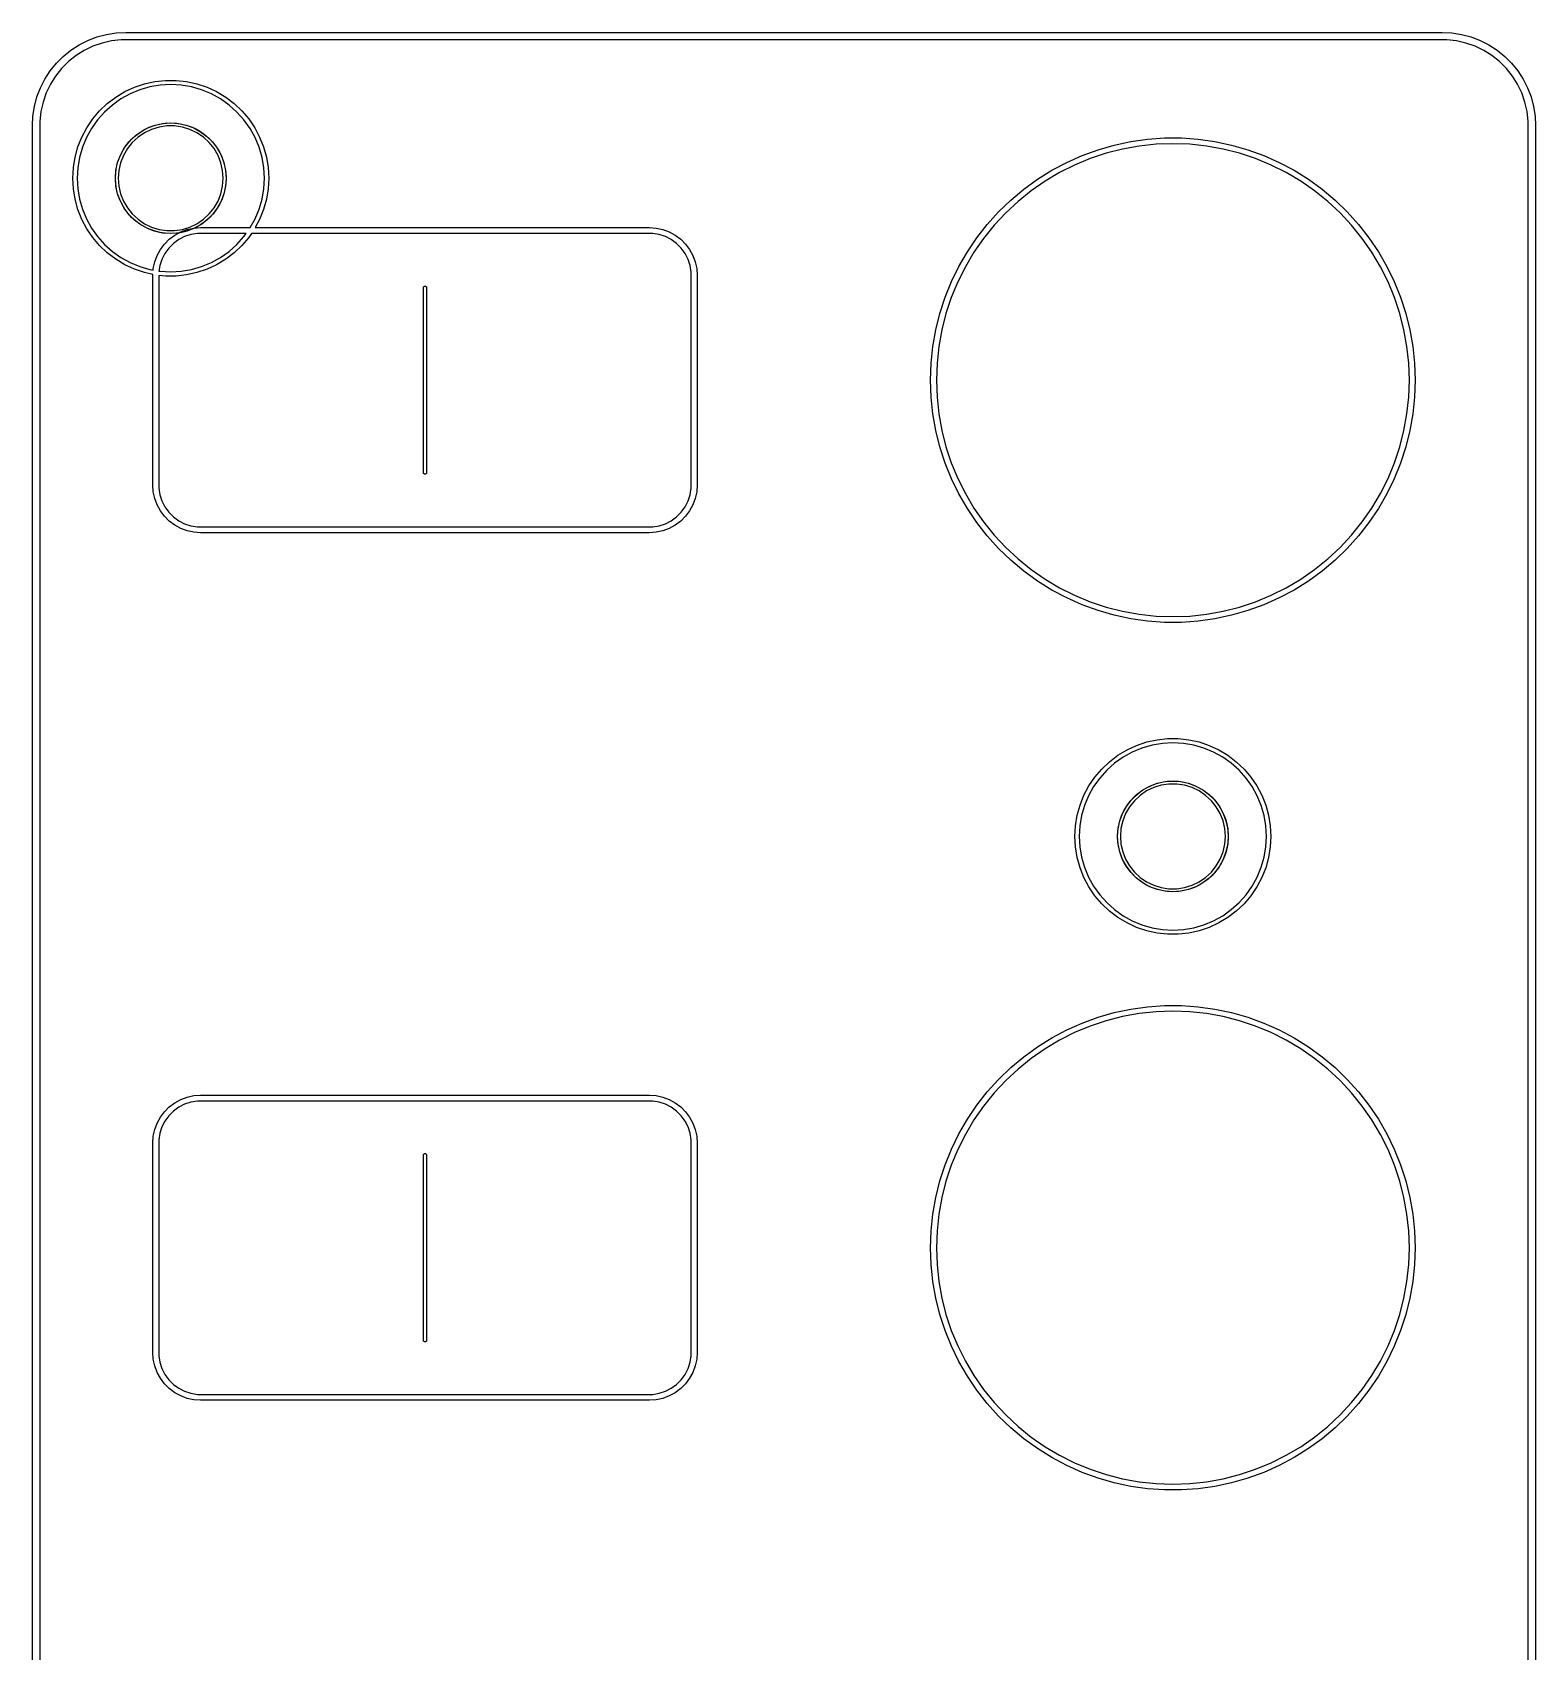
# Model space of a CAD drawing. Extents: x -25 to 25, y -54 to 54.
# Drawn here: x -25.1 to 25.1, y 0 to 54.1 of the extents above; entities that cross this region are included whole.
import ezdxf

# ---------------------------------------------------------------- set-up
doc = ezdxf.new("R2010")
doc.units = 0
doc.layers.add('BLACK', color=7, linetype='Continuous')
doc.layers.add('layer 1', color=1, linetype='Continuous', lineweight=25, true_color=0xff0000)

# ---------------------------------------------------------------- blocks, each defined once
blk = doc.blocks.new('block 3')
at = {"layer": 'BLACK', "linetype": 'Continuous', "flags": 128}
blk.add_lwpolyline([(-1.581117, 0.761426), (-1.676941, 0.517268), (-1.735306, 0.261555), (-1.754907, 0), (-1.735306, -0.261555), (-1.676941, -0.517268), (-1.581117, -0.761426), (-1.449972, -0.988574), (-1.286438, -1.19364), (-1.094167, -1.372042), (-0.877453, -1.519794), (-0.64114, -1.633597), (-0.390504, -1.710908), (-0.131144, -1.75), (0.131144, -1.75), (0.390504, -1.710908), (0.64114, -1.633597), (0.877454, -1.519794), (1.094167, -1.372042), (1.286438, -1.19364), (1.449972, -0.988574), (1.581117, -0.761426), (1.676941, -0.517268), (1.735306, -0.261555), (1.754907, 0), (1.735306, 0.261555), (1.676941, 0.517268), (1.581117, 0.761426), (1.449972, 0.988574), (1.286438, 1.19364), (1.094167, 1.372042), (0.877454, 1.519794), (0.64114, 1.633597), (0.390504, 1.710908), (0.131144, 1.75), (-0.131144, 1.75), (-0.390504, 1.710908), (-0.64114, 1.633597), (-0.877453, 1.519794), (-1.094167, 1.372042), (-1.286438, 1.19364), (-1.449972, 0.988574)], close=True, dxfattribs=at)
blk = doc.blocks.new('block 4')
at = {"layer": 'BLACK', "linetype": 'Continuous'}
for p, q in [((-1.000186, 1.556319), (-0.768518, 1.682819)), ((-0.64114, 1.633597), (-0.877453, 1.519794)), ((-0.768518, 1.682819), (-0.521205, 1.775062)), ((-0.390504, 1.710908), (-0.64114, 1.633597)), ((-0.521205, 1.775062), (-0.263282, 1.83117)), ((-0.131144, 1.75), (-0.390504, 1.710908)), ((-0.263282, 1.83117), (0, 1.85)), ((0.131144, 1.75), (-0.131144, 1.75)), ((0, 1.85), (0.263282, 1.83117)), ((0.390504, 1.710908), (0.131144, 1.75)), ((0.263282, 1.83117), (0.521205, 1.775062)), ((0.64114, 1.633597), (0.390504, 1.710908)), ((0.521205, 1.775062), (0.768518, 1.682819)), ((0.877454, 1.519794), (0.64114, 1.633597)), ((0.768518, 1.682819), (1.000186, 1.556319)), ((-1.556319, 1.000186), (-1.398137, 1.211492)), ((-1.286438, 1.19364), (-1.449972, 0.988574)), ((-1.398137, 1.211492), (-1.211492, 1.398137)), ((-1.094167, 1.372042), (-1.286438, 1.19364)), ((-1.211492, 1.398137), (-1.000186, 1.556319)), ((-0.877453, 1.519794), (-1.094167, 1.372042)), ((1.094167, 1.372042), (0.877454, 1.519794)), ((1.000186, 1.556319), (1.211492, 1.398137)), ((1.286438, 1.19364), (1.094167, 1.372042)), ((1.211492, 1.398137), (1.398137, 1.211492)), ((1.449972, 0.988574), (1.286438, 1.19364)), ((1.398137, 1.211492), (1.556319, 1.000186)), ((-1.775062, 0.521205), (-1.682819, 0.768518)), ((-1.682819, 0.768518), (-1.556319, 1.000186)), ((-1.581117, 0.761426), (-1.676941, 0.517268)), ((-1.449972, 0.988574), (-1.581117, 0.761426)), ((1.581117, 0.761426), (1.449972, 0.988574)), ((1.556319, 1.000186), (1.682819, 0.768518)), ((1.676941, 0.517268), (1.581117, 0.761426)), ((1.682819, 0.768518), (1.775062, 0.521205)), ((-1.85, 0), (-1.83117, 0.263282)), ((-1.83117, -0.263282), (-1.85, 0)), ((-1.83117, 0.263282), (-1.775062, 0.521205)), ((-1.735306, 0.261555), (-1.754907, 0)), ((-1.754907, 0), (-1.735306, -0.261555)), ((-1.676941, 0.517268), (-1.735306, 0.261555)), ((1.735306, 0.261555), (1.676941, 0.517268)), ((1.754907, 0), (1.735306, 0.261555)), ((1.735306, -0.261555), (1.754907, 0)), ((1.775062, 0.521205), (1.83117, 0.263282)), ((1.83117, 0.263282), (1.85, 0)), ((1.85, 0), (1.83117, -0.263282)), ((-1.775062, -0.521205), (-1.83117, -0.263282)), ((-1.682819, -0.768518), (-1.775062, -0.521205)), ((-1.735306, -0.261555), (-1.676941, -0.517268)), ((-1.676941, -0.517268), (-1.581117, -0.761426)), ((1.581117, -0.761426), (1.676941, -0.517268)), ((1.676941, -0.517268), (1.735306, -0.261555)), ((1.775062, -0.521205), (1.682819, -0.768518)), ((1.83117, -0.263282), (1.775062, -0.521205)), ((-1.556319, -1.000186), (-1.682819, -0.768518)), ((-1.581117, -0.761426), (-1.449972, -0.988574)), ((-1.398137, -1.211492), (-1.556319, -1.000186)), ((-1.449972, -0.988574), (-1.286438, -1.19364)), ((1.286438, -1.19364), (1.449972, -0.988574)), ((1.556319, -1.000186), (1.398137, -1.211492)), ((1.449972, -0.988574), (1.581117, -0.761426)), ((1.682819, -0.768518), (1.556319, -1.000186)), ((-1.211492, -1.398137), (-1.398137, -1.211492)), ((-1.286438, -1.19364), (-1.094167, -1.372042)), ((-1.000186, -1.556319), (-1.211492, -1.398137)), ((-1.094167, -1.372042), (-0.877453, -1.519794)), ((-0.768518, -1.682819), (-1.000186, -1.556319)), ((-0.877453, -1.519794), (-0.64114, -1.633597)), ((0.64114, -1.633597), (0.877454, -1.519794)), ((1.000186, -1.556319), (0.768518, -1.682819)), ((0.877454, -1.519794), (1.094167, -1.372042)), ((1.211492, -1.398137), (1.000186, -1.556319)), ((1.094167, -1.372042), (1.286438, -1.19364)), ((1.398137, -1.211492), (1.211492, -1.398137)), ((-0.521205, -1.775062), (-0.768518, -1.682819)), ((-0.64114, -1.633597), (-0.390504, -1.710908)), ((-0.263282, -1.83117), (-0.521205, -1.775062)), ((-0.390504, -1.710908), (-0.131144, -1.75)), ((0, -1.85), (-0.263282, -1.83117)), ((-0.131144, -1.75), (0.131144, -1.75)), ((0.263282, -1.83117), (0, -1.85)), ((0.131144, -1.75), (0.390504, -1.710908)), ((0.521205, -1.775062), (0.263282, -1.83117)), ((0.390504, -1.710908), (0.64114, -1.633597)), ((0.768518, -1.682819), (0.521205, -1.775062))]:
    blk.add_line(p, q, dxfattribs=at)

msp = doc.modelspace()

# ---------------------------------------------------------------- linework, layer by layer
at = {"layer": 'BLACK', "linetype": 'Continuous'}
for p, q in [((-22.326651, 54.107881), (-22, 54.125)), ((-22, 54.125), (-21.989485, 54.1226)), ((-21.989485, 54.1226), (22, 54.125)), ((22, 54.125), (22.326651, 54.107881)), ((-23.836829, 53.528178), (-23.5625, 53.706329)), ((-23.5625, 53.706329), (-23.271052, 53.85483)), ((-23.101948, 53.660339), (-23.392883, 53.520232)), ((-23.271052, 53.85483), (-22.965678, 53.972052)), ((-22.797156, 53.76699), (-23.101948, 53.660339)), ((-22.965678, 53.972052), (-22.649724, 54.056711)), ((-22.482339, 53.838845), (-22.797156, 53.76699)), ((-22.649724, 54.056711), (-22.326651, 54.107881)), ((-22.161457, 53.875), (-22.482339, 53.838845)), ((-22, 53.875), (-22.161457, 53.875)), ((21.989484, 53.877401), (-22, 53.875)), ((22, 53.875), (21.989484, 53.877401)), ((22.161457, 53.875), (22, 53.875)), ((22.482339, 53.838845), (22.161457, 53.875)), ((22.326651, 54.107881), (22.649724, 54.056711)), ((22.797156, 53.76699), (22.482339, 53.838845)), ((22.649724, 54.056711), (22.965678, 53.972052)), ((23.101948, 53.660339), (22.797156, 53.76699)), ((22.965678, 53.972052), (23.271052, 53.85483)), ((23.392883, 53.520232), (23.101948, 53.660339)), ((23.271052, 53.85483), (23.5625, 53.706329)), ((23.5625, 53.706329), (23.836829, 53.528178)), ((-24.528178, 52.836829), (-24.322328, 53.091033)), ((-24.322328, 53.091033), (-24.091033, 53.322328)), ((-23.918765, 53.147099), (-24.147099, 52.918765)), ((-24.091033, 53.322328), (-23.836829, 53.528178)), ((-23.666301, 53.348432), (-23.918765, 53.147099)), ((-23.392883, 53.520232), (-23.666301, 53.348432)), ((23.666301, 53.348432), (23.392883, 53.520232)), ((23.918765, 53.147099), (23.666301, 53.348432)), ((23.836829, 53.528178), (24.091033, 53.322328)), ((24.147099, 52.918765), (23.918765, 53.147099)), ((24.091033, 53.322328), (24.322328, 53.091033)), ((24.322328, 53.091033), (24.528178, 52.836829)), ((-24.85483, 52.271052), (-24.706329, 52.5625)), ((-24.706329, 52.5625), (-24.528178, 52.836829)), ((-24.348432, 52.666301), (-24.520232, 52.392883)), ((-24.147099, 52.918765), (-24.348432, 52.666301)), ((-21.029836, 52.481857), (-20.677305, 52.520197)), ((-20.677305, 52.520197), (-20.322695, 52.520197)), ((-20.322695, 52.520197), (-19.970164, 52.481857)), ((24.348432, 52.666301), (24.147099, 52.918765)), ((24.520232, 52.392883), (24.348432, 52.666301)), ((24.528178, 52.836829), (24.706329, 52.5625)), ((24.706329, 52.5625), (24.85483, 52.271052)), ((-25.056711, 51.649724), (-24.972052, 51.965678)), ((-24.972052, 51.965678), (-24.85483, 52.271052)), ((-24.660339, 52.101948), (-24.76699, 51.797156)), ((-24.520232, 52.392883), (-24.660339, 52.101948)), ((-22.62019, 51.746081), (-22.337888, 51.960681)), ((-22.337888, 51.960681), (-22.034038, 52.143502)), ((-21.858023, 52.069964), (-22.16522, 51.900182)), ((-22.034038, 52.143502), (-21.712202, 52.292399)), ((-21.533748, 52.204283), (-21.858023, 52.069964)), ((-21.712202, 52.292399), (-21.376155, 52.405626)), ((-21.196474, 52.30145), (-21.533748, 52.204283)), ((-21.376155, 52.405626), (-21.029836, 52.481857)), ((-20.85044, 52.360244), (-21.196474, 52.30145)), ((-20.5, 52.379924), (-20.85044, 52.360244)), ((-20.14956, 52.360244), (-20.5, 52.379924)), ((-19.803526, 52.30145), (-20.14956, 52.360244)), ((-19.970164, 52.481857), (-19.623845, 52.405626)), ((-19.466252, 52.204283), (-19.803526, 52.30145)), ((-19.623845, 52.405626), (-19.287798, 52.292399)), ((-19.141977, 52.069964), (-19.466252, 52.204283)), ((-19.287798, 52.292399), (-18.965962, 52.143502)), ((-18.83478, 51.900182), (-19.141977, 52.069964)), ((-18.965962, 52.143502), (-18.662112, 51.960681)), ((-18.662112, 51.960681), (-18.37981, 51.746081)), ((24.660339, 52.101948), (24.520232, 52.392883)), ((24.76699, 51.797156), (24.660339, 52.101948)), ((24.85483, 52.271052), (24.972052, 51.965678)), ((24.972052, 51.965678), (25.056711, 51.649724)), ((-25.107881, 51.326651), (-25.056711, 51.649724)), ((-24.838845, 51.482339), (-24.875, 51.161457)), ((-24.76699, 51.797156), (-24.838845, 51.482339)), ((-23.107205, 51.231946), (-22.877635, 51.502216)), ((-22.71319, 51.46319), (-22.947073, 51.201476)), ((-22.877635, 51.502216), (-22.62019, 51.746081)), ((-22.451476, 51.697073), (-22.71319, 51.46319)), ((-22.16522, 51.900182), (-22.451476, 51.697073)), ((-18.548524, 51.697073), (-18.83478, 51.900182)), ((-18.28681, 51.46319), (-18.548524, 51.697073)), ((-18.37981, 51.746081), (-18.122365, 51.502216)), ((-18.052927, 51.201476), (-18.28681, 51.46319)), ((-18.122365, 51.502216), (-17.892795, 51.231946)), ((24.838845, 51.482339), (24.76699, 51.797156)), ((24.875, 51.161457), (24.838845, 51.482339)), ((25.056711, 51.649724), (25.107881, 51.326651)), ((-25.125, 51), (-25.107881, 51.326651)), ((-25.122599, -50.989479), (-25.125, 51)), ((-24.875, 51), (-24.877402, 50.98948)), ((-24.877402, 50.98948), (-24.875, -51)), ((-24.875, 51.161457), (-24.875, 51)), ((-23.472309, 50.625137), (-23.306207, 50.938439)), ((-23.150182, 50.91522), (-23.319964, 50.608023)), ((-23.306207, 50.938439), (-23.107205, 51.231946)), ((-22.947073, 51.201476), (-23.150182, 50.91522)), ((-17.849818, 50.91522), (-18.052927, 51.201476)), ((-17.892795, 51.231946), (-17.693793, 50.938439)), ((-17.680036, 50.608023), (-17.849818, 50.91522)), ((-17.693793, 50.938439), (-17.527691, 50.625137)), ((24.875, 51), (24.875, 51.161457)), ((24.877401, -50.989479), (24.875, 51)), ((25.107881, 51.326651), (25.125, 51)), ((25.125, 51), (25.122598, 50.98948)), ((25.122598, 50.98948), (25.125, -51)), ((-23.603564, 50.295713), (-23.472309, 50.625137)), ((-23.319964, 50.608023), (-23.454283, 50.283748)), ((-17.545717, 50.283748), (-17.680036, 50.608023)), ((-17.527691, 50.625137), (-17.396436, 50.295713)), ((10.496963, 50.203558), (11.040434, 50.359395)), ((11.040434, 50.359395), (11.593451, 50.476943)), ((11.593451, 50.476943), (12.15332, 50.555627)), ((12.436062, 50.384896), (11.874997, 50.324575)), ((12.15332, 50.555627), (12.717315, 50.595066)), ((13.000001, 50.405037), (12.436062, 50.384896)), ((12.717315, 50.595066), (13.282687, 50.595066)), ((13.56394, 50.384896), (13.000001, 50.405037)), ((13.282687, 50.595066), (13.846682, 50.555627)), ((14.125005, 50.324575), (13.56394, 50.384896)), ((13.846682, 50.555627), (14.406551, 50.476943)), ((14.406551, 50.476943), (14.959568, 50.359395)), ((14.959568, 50.359395), (15.503039, 50.203558)), ((-23.755802, 49.60409), (-23.698432, 49.954028)), ((-23.698432, 49.954028), (-23.603564, 50.295713)), ((-23.55145, 49.946474), (-23.610244, 49.60044)), ((-23.454283, 50.283748), (-23.55145, 49.946474)), ((-17.44855, 49.946474), (-17.545717, 50.283748)), ((-17.389756, 49.60044), (-17.44855, 49.946474)), ((-17.396436, 50.295713), (-17.301568, 49.954028)), ((-17.301568, 49.954028), (-17.244198, 49.60409)), ((9.449195, 49.780232), (9.965688, 50.010189)), ((10.237474, 49.906622), (9.71613, 49.690675)), ((9.965688, 50.010189), (10.496963, 50.203558)), ((10.772895, 50.084827), (10.237474, 49.906622)), ((11.319665, 50.224382), (10.772895, 50.084827)), ((11.874997, 50.324575), (11.319665, 50.224382)), ((14.680337, 50.224382), (14.125005, 50.324575)), ((15.227107, 50.084827), (14.680337, 50.224382)), ((15.762528, 49.906622), (15.227107, 50.084827)), ((15.503039, 50.203558), (16.034314, 50.010189)), ((16.283872, 49.690675), (15.762528, 49.906622)), ((16.034314, 50.010189), (16.550807, 49.780232)), ((-23.775, 49.25), (-23.755802, 49.60409)), ((-23.610244, 49.60044), (-23.629924, 49.25)), ((-17.370076, 49.25), (-17.389756, 49.60044)), ((-17.244198, 49.60409), (-17.225, 49.25)), ((8.470538, 49.215204), (8.950001, 49.514806)), ((9.21152, 49.438085), (8.726215, 49.15014)), ((8.950001, 49.514806), (9.449195, 49.780232)), ((9.71613, 49.690675), (9.21152, 49.438085)), ((16.788482, 49.438085), (16.283872, 49.690675)), ((16.550807, 49.780232), (17.050001, 49.514806)), ((17.273787, 49.15014), (16.788482, 49.438085)), ((17.050001, 49.514806), (17.529464, 49.215204)), ((-23.755802, 48.89591), (-23.775, 49.25)), ((-23.698432, 48.545972), (-23.755802, 48.89591)), ((-23.629924, 49.25), (-23.610244, 48.89956)), ((-23.610244, 48.89956), (-23.55145, 48.553526)), ((-17.44855, 48.553526), (-17.389756, 48.89956)), ((-17.389756, 48.89956), (-17.370076, 49.25)), ((-17.244198, 48.89591), (-17.301568, 48.545972)), ((-17.225, 49.25), (-17.244198, 48.89591)), ((7.580043, 48.519473), (8.013143, 48.882887)), ((8.262689, 48.828308), (7.823303, 48.474228)), ((8.013143, 48.882887), (8.470538, 49.215204)), ((8.726215, 49.15014), (8.262689, 48.828308)), ((17.737313, 48.828308), (17.273787, 49.15014)), ((17.529464, 49.215204), (17.986859, 48.882887)), ((18.176699, 48.474228), (17.737313, 48.828308)), ((17.986859, 48.882887), (18.419959, 48.519473)), ((-23.603564, 48.204287), (-23.698432, 48.545972)), ((-23.472309, 47.874863), (-23.603564, 48.204287)), ((-23.55145, 48.553526), (-23.454283, 48.216252)), ((-23.454283, 48.216252), (-23.319964, 47.891977)), ((-17.680036, 47.891977), (-17.545717, 48.216252)), ((-17.545717, 48.216252), (-17.44855, 48.553526)), ((-17.396436, 48.204287), (-17.527691, 47.874863)), ((-17.301568, 48.545972), (-17.396436, 48.204287)), ((7.173349, 48.126733), (7.580043, 48.519473)), ((7.823303, 48.474228), (7.410296, 48.089705)), ((18.589706, 48.089705), (18.176699, 48.474228)), ((18.419959, 48.519473), (18.826653, 48.126733)), ((-23.306207, 47.561561), (-23.472309, 47.874863)), ((-23.319964, 47.891977), (-23.150182, 47.58478)), ((-17.84235, 47.598294), (-17.680036, 47.891977)), ((-17.527691, 47.874863), (-17.674308, 47.598316)), ((6.446963, 47.261061), (6.795041, 47.70658)), ((7.025773, 47.676698), (6.671693, 47.237312)), ((6.795041, 47.70658), (7.173349, 48.126733)), ((7.410296, 48.089705), (7.025773, 47.676698)), ((18.974229, 47.676698), (18.589706, 48.089705)), ((18.826653, 48.126733), (19.204961, 47.70658)), ((19.328309, 47.237312), (18.974229, 47.676698)), ((19.204961, 47.70658), (19.553039, 47.261061)), ((-23.107205, 47.268054), (-23.306207, 47.561561)), ((-23.150182, 47.58478), (-22.947073, 47.298524)), ((-22.877635, 46.997784), (-23.107205, 47.268054)), ((-22.947073, 47.298524), (-22.71319, 47.03681)), ((-20.7092, 47.047778), (-20.547778, 47.2092)), ((-20.547778, 47.2092), (-20.365026, 47.346006)), ((-20.23376, 47.197388), (-20.412039, 47.067861)), ((-20.365026, 47.346006), (-20.164664, 47.455412)), ((-20.037414, 47.297432), (-20.23376, 47.197388)), ((-20.164664, 47.455412), (-19.950772, 47.53519)), ((-19.827834, 47.365528), (-20.037414, 47.297432)), ((-19.950772, 47.53519), (-19.727704, 47.583715)), ((-19.610182, 47.400001), (-19.827834, 47.365528)), ((-19.727704, 47.583715), (-19.5, 47.600001)), ((-19.50001, 47.400001), (-19.610182, 47.400001)), ((-19.5, 47.4), (-19.50001, 47.400001)), ((-19.5, 47.600001), (-19.5, 47.6)), ((-19.5, 47.6), (-19.492844, 47.598083)), ((-17.980789, 47.400195), (-19.5, 47.4)), ((-19.492844, 47.598083), (-17.84235, 47.598294)), ((-18.28681, 47.03681), (-18.052927, 47.298524)), ((-17.892795, 47.268054), (-18.122365, 46.997784)), ((-18.052927, 47.298524), (-17.980789, 47.400195)), ((-17.803187, 47.400218), (-17.892795, 47.268054)), ((-4.507157, 47.401918), (-17.803187, 47.400218)), ((-17.674308, 47.598316), (-4.5, 47.6)), ((-4.5, 47.4), (-4.507157, 47.401918)), ((-4.5, 47.6), (-4.272296, 47.583714)), ((-4.389818, 47.4), (-4.5, 47.4)), ((-4.172166, 47.365527), (-4.389818, 47.4)), ((-4.272296, 47.583714), (-4.049228, 47.535189)), ((-3.962587, 47.297431), (-4.172166, 47.365527)), ((-4.049228, 47.535189), (-3.835336, 47.455411)), ((-3.76624, 47.197387), (-3.962587, 47.297431)), ((-3.835336, 47.455411), (-3.634975, 47.346006)), ((-3.587961, 47.06786), (-3.76624, 47.197387)), ((-3.634975, 47.346006), (-3.452223, 47.209199)), ((-3.452223, 47.209199), (-3.290801, 47.047777)), ((6.130811, 46.792346), (6.446963, 47.261061)), ((6.671693, 47.237312), (6.349861, 46.773786)), ((19.650141, 46.773786), (19.328309, 47.237312)), ((19.553039, 47.261061), (19.869191, 46.792346)), ((-22.62019, 46.753919), (-22.877635, 46.997784)), ((-22.71319, 47.03681), (-22.451476, 46.802927)), ((-22.337888, 46.539319), (-22.62019, 46.753919)), ((-22.451476, 46.802927), (-22.16522, 46.599818)), ((-22.16522, 46.599818), (-21.858023, 46.430036)), ((-21.03519, 46.450772), (-20.955412, 46.664664)), ((-20.955412, 46.664664), (-20.846006, 46.865026)), ((-20.846006, 46.865026), (-20.7092, 47.047778)), ((-20.697388, 46.73376), (-20.797432, 46.537414)), ((-20.567861, 46.912039), (-20.697388, 46.73376)), ((-20.412039, 47.067861), (-20.567861, 46.912039)), ((-19.141977, 46.430036), (-18.83478, 46.599818)), ((-18.83478, 46.599818), (-18.548524, 46.802927)), ((-18.37981, 46.753919), (-18.662112, 46.539319)), ((-18.548524, 46.802927), (-18.28681, 47.03681)), ((-18.122365, 46.997784), (-18.37981, 46.753919)), ((-3.43214, 46.912039), (-3.587961, 47.06786)), ((-3.302613, 46.73376), (-3.43214, 46.912039)), ((-3.202569, 46.537413), (-3.302613, 46.73376)), ((-3.290801, 47.047777), (-3.153994, 46.865025)), ((-3.153994, 46.865025), (-3.044589, 46.664664)), ((-3.044589, 46.664664), (-2.964811, 46.450772)), ((5.848125, 46.30272), (6.130811, 46.792346)), ((6.349861, 46.773786), (6.061916, 46.288481)), ((19.938086, 46.288481), (19.650141, 46.773786)), ((19.869191, 46.792346), (20.151877, 46.30272)), ((-22.034038, 46.356498), (-22.337888, 46.539319)), ((-21.712202, 46.207601), (-22.034038, 46.356498)), ((-21.858023, 46.430036), (-21.533748, 46.295717)), ((-21.376155, 46.094374), (-21.712202, 46.207601)), ((-21.533748, 46.295717), (-21.196474, 46.19855)), ((-21.097636, 46.033067), (-21.376155, 46.094374)), ((-21.196474, 46.19855), (-21.087129, 46.179972)), ((-21.100001, 46), (-21.097636, 46.033067)), ((-21.087129, 46.179972), (-21.083715, 46.227704)), ((-21.083715, 46.227704), (-21.03519, 46.450772)), ((-20.865528, 46.327834), (-20.894141, 46.147182)), ((-20.894141, 46.147182), (-20.85044, 46.139756)), ((-20.797432, 46.537414), (-20.865528, 46.327834)), ((-20.85044, 46.139756), (-20.5, 46.120076)), ((-20.5, 46.120076), (-20.14956, 46.139756)), ((-19.970164, 46.018143), (-20.322695, 45.979803)), ((-20.14956, 46.139756), (-19.803526, 46.19855)), ((-19.623845, 46.094374), (-19.970164, 46.018143)), ((-19.803526, 46.19855), (-19.466252, 46.295717)), ((-19.287798, 46.207601), (-19.623845, 46.094374)), ((-19.466252, 46.295717), (-19.141977, 46.430036)), ((-18.965962, 46.356498), (-19.287798, 46.207601)), ((-18.662112, 46.539319), (-18.965962, 46.356498)), ((-3.134473, 46.327834), (-3.202569, 46.537413)), ((-3.1, 46.110182), (-3.134473, 46.327834)), ((-3.1, 46), (-3.1, 46.110182)), ((-2.964811, 46.450772), (-2.916286, 46.227704)), ((-2.916286, 46.227704), (-2.9, 46)), ((5.600283, 45.794567), (5.848125, 46.30272)), ((6.061916, 46.288481), (5.809326, 45.783871)), ((20.190676, 45.783871), (19.938086, 46.288481)), ((20.151877, 46.30272), (20.399719, 45.794567)), ((-21.098088, 39.007139), (-21.100001, 46)), ((-20.900001, 46), (-20.901915, 45.992858)), ((-20.901915, 45.992858), (-20.900002, 39.000004)), ((-20.677305, 45.979803), (-20.900001, 46.004023)), ((-20.900001, 46.004023), (-20.900001, 46)), ((-20.322695, 45.979803), (-20.677305, 45.979803)), ((-12.05, 45.6), (-12.046194, 45.619134)), ((-12.046241, 42.518901), (-12.05, 45.6)), ((-12.046194, 45.619134), (-12.019134, 45.646194)), ((-12.019134, 45.646194), (-11.980866, 45.646194)), ((-11.980866, 45.646194), (-11.953806, 45.619134)), ((-11.953806, 45.619134), (-11.95, 42.5)), ((-3.098087, 39.007143), (-3.1, 46)), ((-2.9, 46), (-2.901914, 45.992858)), ((-2.901914, 45.992858), (-2.9, 39)), ((5.388491, 45.270363), (5.600283, 45.794567)), ((5.809326, 45.783871), (5.593379, 45.262527)), ((20.406623, 45.262527), (20.190676, 45.783871)), ((20.399719, 45.794567), (20.611511, 45.270363)), ((5.213781, 44.732663), (5.388491, 45.270363)), ((5.593379, 45.262527), (5.415174, 44.727106)), ((20.584828, 44.727106), (20.406623, 45.262527)), ((20.611511, 45.270363), (20.786221, 44.732663)), ((5.077005, 44.184085), (5.213781, 44.732663)), ((5.415174, 44.727106), (5.275619, 44.180336)), ((20.724383, 44.180336), (20.584828, 44.727106)), ((20.786221, 44.732663), (20.922997, 44.184085)), ((4.97883, 43.627302), (5.077005, 44.184085)), ((5.275619, 44.180336), (5.175426, 43.625004)), ((20.824576, 43.625004), (20.724383, 44.180336)), ((20.922997, 44.184085), (21.021172, 43.627302)), ((4.919732, 43.065027), (4.97883, 43.627302)), ((5.175426, 43.625004), (5.115105, 43.063939)), ((20.884897, 43.063939), (20.824576, 43.625004)), ((21.021172, 43.627302), (21.08027, 43.065027)), ((4.900001, 42.5), (4.919732, 43.065027)), ((5.115105, 43.063939), (5.094964, 42.5)), ((20.905038, 42.5), (20.884897, 43.063939)), ((21.08027, 43.065027), (21.100001, 42.5)), ((-12.05, 42.5), (-12.046241, 42.518901)), ((-12.046194, 39.380866), (-12.05, 42.5)), ((-11.95, 42.5), (-11.95376, 42.4811)), ((-11.95376, 42.4811), (-11.95, 39.4)), ((4.919732, 41.934973), (4.900001, 42.5)), ((5.094964, 42.5), (5.115105, 41.936061)), ((20.884897, 41.936061), (20.905038, 42.5)), ((21.100001, 42.5), (21.08027, 41.934973)), ((4.97883, 41.372698), (4.919732, 41.934973)), ((5.115105, 41.936061), (5.175426, 41.374996)), ((20.824576, 41.374996), (20.884897, 41.936061)), ((21.08027, 41.934973), (21.021172, 41.372698)), ((5.077005, 40.815915), (4.97883, 41.372698)), ((5.175426, 41.374996), (5.275619, 40.819664)), ((20.724383, 40.819664), (20.824576, 41.374996)), ((21.021172, 41.372698), (20.922997, 40.815915)), ((5.213781, 40.267337), (5.077005, 40.815915)), ((5.275619, 40.819664), (5.415174, 40.272894)), ((20.584828, 40.272894), (20.724383, 40.819664)), ((20.922997, 40.815915), (20.786221, 40.267337)), ((5.388491, 39.729637), (5.213781, 40.267337)), ((5.415174, 40.272894), (5.593379, 39.737473)), ((20.406623, 39.737473), (20.584828, 40.272894)), ((20.786221, 40.267337), (20.611511, 39.729637)), ((5.600283, 39.205433), (5.388491, 39.729637)), ((5.593379, 39.737473), (5.809326, 39.216129)), ((20.190676, 39.216129), (20.406623, 39.737473)), ((20.611511, 39.729637), (20.399719, 39.205433)), ((-21.1, 39), (-21.098088, 39.007139)), ((-21.083714, 38.772296), (-21.1, 39)), ((-20.900002, 39.000004), (-20.9, 39)), ((-20.9, 39), (-20.9, 38.889818)), ((-12.019134, 39.353806), (-12.046194, 39.380866)), ((-11.980866, 39.353806), (-12.019134, 39.353806)), ((-11.953806, 39.380866), (-11.980866, 39.353806)), ((-11.95, 39.4), (-11.953806, 39.380866)), ((-3.1, 39), (-3.098087, 39.007143)), ((-3.1, 38.889818), (-3.1, 39)), ((-2.9, 39), (-2.916286, 38.772296)), ((5.848125, 38.69728), (5.600283, 39.205433)), ((5.809326, 39.216129), (6.061916, 38.711519)), ((19.938086, 38.711519), (20.190676, 39.216129)), ((20.399719, 39.205433), (20.151877, 38.69728)), ((-21.035189, 38.549228), (-21.083714, 38.772296)), ((-20.955411, 38.335336), (-21.035189, 38.549228)), ((-20.9, 38.889818), (-20.865527, 38.672166)), ((-20.865527, 38.672166), (-20.797431, 38.462587)), ((-20.797431, 38.462587), (-20.697387, 38.26624)), ((-3.302613, 38.26624), (-3.202569, 38.462587)), ((-3.202569, 38.462587), (-3.134473, 38.672166)), ((-3.134473, 38.672166), (-3.1, 38.889818)), ((-2.964811, 38.549228), (-3.044589, 38.335336)), ((-2.916286, 38.772296), (-2.964811, 38.549228)), ((6.130811, 38.207654), (5.848125, 38.69728)), ((6.061916, 38.711519), (6.349861, 38.226214)), ((19.650141, 38.226214), (19.938086, 38.711519)), ((20.151877, 38.69728), (19.869191, 38.207654)), ((-20.846006, 38.134975), (-20.955411, 38.335336)), ((-20.709199, 37.952223), (-20.846006, 38.134975)), ((-20.547777, 37.790801), (-20.709199, 37.952223)), ((-20.697387, 38.26624), (-20.56786, 38.087961)), ((-20.56786, 38.087961), (-20.412039, 37.93214)), ((-20.412039, 37.93214), (-20.23376, 37.802613)), ((-3.76624, 37.802613), (-3.587961, 37.93214)), ((-3.587961, 37.93214), (-3.43214, 38.087961)), ((-3.290801, 37.952223), (-3.452223, 37.790801)), ((-3.43214, 38.087961), (-3.302613, 38.26624)), ((-3.153994, 38.134975), (-3.290801, 37.952223)), ((-3.044589, 38.335336), (-3.153994, 38.134975)), ((6.446963, 37.738939), (6.130811, 38.207654)), ((6.349861, 38.226214), (6.671693, 37.762688)), ((19.328309, 37.762688), (19.650141, 38.226214)), ((19.869191, 38.207654), (19.553039, 37.738939)), ((-20.365025, 37.653994), (-20.547777, 37.790801)), ((-20.164664, 37.544589), (-20.365025, 37.653994)), ((-20.23376, 37.802613), (-20.037413, 37.702569)), ((-19.950772, 37.464811), (-20.164664, 37.544589)), ((-20.037413, 37.702569), (-19.827834, 37.634473)), ((-19.727704, 37.416286), (-19.950772, 37.464811)), ((-19.827834, 37.634473), (-19.610182, 37.6)), ((-19.5, 37.4), (-19.727704, 37.416286)), ((-19.610182, 37.6), (-19.5, 37.6)), ((-19.5, 37.6), (-19.492844, 37.598083)), ((-4.507157, 37.401918), (-19.5, 37.4)), ((-19.492844, 37.598083), (-4.5, 37.6)), ((-4.5, 37.4), (-4.507157, 37.401918)), ((-4.5, 37.6), (-4.389818, 37.6)), ((-4.272296, 37.416286), (-4.5, 37.4)), ((-4.389818, 37.6), (-4.172166, 37.634473)), ((-4.049228, 37.464811), (-4.272296, 37.416286)), ((-4.172166, 37.634473), (-3.962587, 37.702569)), ((-3.835336, 37.544589), (-4.049228, 37.464811)), ((-3.962587, 37.702569), (-3.76624, 37.802613)), ((-3.634975, 37.653994), (-3.835336, 37.544589)), ((-3.452223, 37.790801), (-3.634975, 37.653994)), ((6.795041, 37.29342), (6.446963, 37.738939)), ((6.671693, 37.762688), (7.025773, 37.323302)), ((18.974229, 37.323302), (19.328309, 37.762688)), ((19.553039, 37.738939), (19.204961, 37.29342)), ((7.173349, 36.873267), (6.795041, 37.29342)), ((7.025773, 37.323302), (7.410296, 36.910295)), ((7.580043, 36.480527), (7.173349, 36.873267)), ((7.410296, 36.910295), (7.823303, 36.525772)), ((18.176699, 36.525772), (18.589706, 36.910295)), ((18.826653, 36.873267), (18.419959, 36.480527)), ((18.589706, 36.910295), (18.974229, 37.323302)), ((19.204961, 37.29342), (18.826653, 36.873267)), ((8.013143, 36.117113), (7.580043, 36.480527)), ((7.823303, 36.525772), (8.262689, 36.171692)), ((17.737313, 36.171692), (18.176699, 36.525772)), ((18.419959, 36.480527), (17.986859, 36.117113)), ((8.470538, 35.784796), (8.013143, 36.117113)), ((8.262689, 36.171692), (8.726215, 35.84986)), ((8.950001, 35.485194), (8.470538, 35.784796)), ((8.726215, 35.84986), (9.21152, 35.561915)), ((16.788482, 35.561915), (17.273787, 35.84986)), ((17.529464, 35.784796), (17.050001, 35.485194)), ((17.273787, 35.84986), (17.737313, 36.171692)), ((17.986859, 36.117113), (17.529464, 35.784796)), ((9.449195, 35.219768), (8.950001, 35.485194)), ((9.21152, 35.561915), (9.71613, 35.309325)), ((9.965688, 34.989811), (9.449195, 35.219768)), ((9.71613, 35.309325), (10.237474, 35.093378)), ((15.762528, 35.093378), (16.283872, 35.309325)), ((16.550807, 35.219768), (16.034314, 34.989811)), ((16.283872, 35.309325), (16.788482, 35.561915)), ((17.050001, 35.485194), (16.550807, 35.219768)), ((10.496963, 34.796442), (9.965688, 34.989811)), ((10.237474, 35.093378), (10.772895, 34.915173)), ((11.040434, 34.640605), (10.496963, 34.796442)), ((10.772895, 34.915173), (11.319665, 34.775618)), ((11.593451, 34.523057), (11.040434, 34.640605)), ((11.319665, 34.775618), (11.874997, 34.675425)), ((11.874997, 34.675425), (12.436062, 34.615104)), ((13.56394, 34.615104), (14.125005, 34.675425)), ((14.125005, 34.675425), (14.680337, 34.775618)), ((14.959568, 34.640605), (14.406551, 34.523057)), ((14.680337, 34.775618), (15.227107, 34.915173)), ((15.503039, 34.796442), (14.959568, 34.640605)), ((15.227107, 34.915173), (15.762528, 35.093378)), ((16.034314, 34.989811), (15.503039, 34.796442)), ((12.15332, 34.444373), (11.593451, 34.523057)), ((12.717315, 34.404934), (12.15332, 34.444373)), ((12.436062, 34.615104), (13.000001, 34.594963)), ((13.282687, 34.404934), (12.717315, 34.404934)), ((13.000001, 34.594963), (13.56394, 34.615104)), ((13.846682, 34.444373), (13.282687, 34.404934)), ((14.406551, 34.523057), (13.846682, 34.444373)), ((11.787798, 30.292399), (12.123845, 30.405626)), ((12.123845, 30.405626), (12.470164, 30.481857)), ((12.64956, 30.360244), (12.303526, 30.30145)), ((12.470164, 30.481857), (12.822695, 30.520197)), ((13, 30.379924), (12.64956, 30.360244)), ((12.822695, 30.520197), (13.177305, 30.520197)), ((13.35044, 30.360244), (13, 30.379924)), ((13.177305, 30.520197), (13.529836, 30.481857)), ((13.696474, 30.30145), (13.35044, 30.360244)), ((13.529836, 30.481857), (13.876155, 30.405626)), ((13.876155, 30.405626), (14.212202, 30.292399)), ((10.87981, 29.746081), (11.162112, 29.960681)), ((11.33478, 29.900182), (11.048524, 29.697073)), ((11.162112, 29.960681), (11.465962, 30.143502)), ((11.641977, 30.069964), (11.33478, 29.900182)), ((11.465962, 30.143502), (11.787798, 30.292399)), ((11.966252, 30.204283), (11.641977, 30.069964)), ((12.303526, 30.30145), (11.966252, 30.204283)), ((14.033748, 30.204283), (13.696474, 30.30145)), ((14.358023, 30.069964), (14.033748, 30.204283)), ((14.212202, 30.292399), (14.534038, 30.143502)), ((14.66522, 29.900182), (14.358023, 30.069964)), ((14.534038, 30.143502), (14.837888, 29.960681)), ((14.951476, 29.697073), (14.66522, 29.900182)), ((14.837888, 29.960681), (15.12019, 29.746081)), ((10.193793, 28.938439), (10.392795, 29.231946)), ((10.392795, 29.231946), (10.622365, 29.502216)), ((10.78681, 29.46319), (10.552927, 29.201476)), ((10.622365, 29.502216), (10.87981, 29.746081)), ((11.048524, 29.697073), (10.78681, 29.46319)), ((15.21319, 29.46319), (14.951476, 29.697073)), ((15.12019, 29.746081), (15.377635, 29.502216)), ((15.447073, 29.201476), (15.21319, 29.46319)), ((15.377635, 29.502216), (15.607205, 29.231946)), ((15.607205, 29.231946), (15.806207, 28.938439)), ((10.027691, 28.625137), (10.193793, 28.938439)), ((10.349818, 28.91522), (10.180036, 28.608023)), ((10.552927, 29.201476), (10.349818, 28.91522)), ((15.650182, 28.91522), (15.447073, 29.201476)), ((15.819964, 28.608023), (15.650182, 28.91522)), ((15.806207, 28.938439), (15.972309, 28.625137)), ((9.801568, 27.954028), (9.896436, 28.295713)), ((9.896436, 28.295713), (10.027691, 28.625137)), ((10.045717, 28.283748), (9.94855, 27.946474)), ((10.180036, 28.608023), (10.045717, 28.283748)), ((15.954283, 28.283748), (15.819964, 28.608023)), ((16.05145, 27.946474), (15.954283, 28.283748)), ((15.972309, 28.625137), (16.103564, 28.295713)), ((16.103564, 28.295713), (16.198432, 27.954028)), ((9.725, 27.25), (9.744198, 27.60409)), ((9.744198, 27.60409), (9.801568, 27.954028)), ((9.94855, 27.946474), (9.889756, 27.60044)), ((16.110244, 27.60044), (16.05145, 27.946474)), ((16.198432, 27.954028), (16.255802, 27.60409)), ((16.255802, 27.60409), (16.275, 27.25)), ((9.744198, 26.89591), (9.725, 27.25)), ((9.889756, 27.60044), (9.870076, 27.25)), ((9.870076, 27.25), (9.889756, 26.89956)), ((16.129924, 27.25), (16.110244, 27.60044)), ((16.110244, 26.89956), (16.129924, 27.25)), ((16.275, 27.25), (16.255802, 26.89591)), ((9.801568, 26.545972), (9.744198, 26.89591)), ((9.896436, 26.204287), (9.801568, 26.545972)), ((9.889756, 26.89956), (9.94855, 26.553526)), ((9.94855, 26.553526), (10.045717, 26.216252)), ((15.954283, 26.216252), (16.05145, 26.553526)), ((16.05145, 26.553526), (16.110244, 26.89956)), ((16.198432, 26.545972), (16.103564, 26.204287)), ((16.255802, 26.89591), (16.198432, 26.545972)), ((10.027691, 25.874863), (9.896436, 26.204287)), ((10.045717, 26.216252), (10.180036, 25.891977)), ((15.819964, 25.891977), (15.954283, 26.216252)), ((16.103564, 26.204287), (15.972309, 25.874863)), ((10.193793, 25.561561), (10.027691, 25.874863)), ((10.180036, 25.891977), (10.349818, 25.58478)), ((10.392795, 25.268054), (10.193793, 25.561561)), ((10.349818, 25.58478), (10.552927, 25.298524)), ((15.447073, 25.298524), (15.650182, 25.58478)), ((15.806207, 25.561561), (15.607205, 25.268054)), ((15.650182, 25.58478), (15.819964, 25.891977)), ((15.972309, 25.874863), (15.806207, 25.561561)), ((10.622365, 24.997784), (10.392795, 25.268054)), ((10.552927, 25.298524), (10.78681, 25.03681)), ((10.87981, 24.753919), (10.622365, 24.997784)), ((10.78681, 25.03681), (11.048524, 24.802927)), ((14.951476, 24.802927), (15.21319, 25.03681)), ((15.377635, 24.997784), (15.12019, 24.753919)), ((15.21319, 25.03681), (15.447073, 25.298524)), ((15.607205, 25.268054), (15.377635, 24.997784)), ((11.162112, 24.539319), (10.87981, 24.753919)), ((11.048524, 24.802927), (11.33478, 24.599818)), ((11.465962, 24.356498), (11.162112, 24.539319)), ((11.33478, 24.599818), (11.641977, 24.430036)), ((11.787798, 24.207601), (11.465962, 24.356498)), ((11.641977, 24.430036), (11.966252, 24.295717)), ((14.033748, 24.295717), (14.358023, 24.430036)), ((14.534038, 24.356498), (14.212202, 24.207601)), ((14.358023, 24.430036), (14.66522, 24.599818)), ((14.837888, 24.539319), (14.534038, 24.356498)), ((14.66522, 24.599818), (14.951476, 24.802927)), ((15.12019, 24.753919), (14.837888, 24.539319)), ((12.123845, 24.094374), (11.787798, 24.207601)), ((11.966252, 24.295717), (12.303526, 24.19855)), ((12.470164, 24.018143), (12.123845, 24.094374)), ((12.303526, 24.19855), (12.64956, 24.139756)), ((12.822695, 23.979803), (12.470164, 24.018143)), ((12.64956, 24.139756), (13, 24.120076)), ((13.177305, 23.979803), (12.822695, 23.979803)), ((13, 24.120076), (13.35044, 24.139756)), ((13.529836, 24.018143), (13.177305, 23.979803)), ((13.35044, 24.139756), (13.696474, 24.19855)), ((13.876155, 24.094374), (13.529836, 24.018143)), ((13.696474, 24.19855), (14.033748, 24.295717)), ((14.212202, 24.207601), (13.876155, 24.094374)), ((9.965688, 21.010189), (10.496963, 21.203558)), ((10.496963, 21.203558), (11.040434, 21.359395)), ((11.319665, 21.224382), (10.772895, 21.084827)), ((11.040434, 21.359395), (11.593451, 21.476943)), ((11.874997, 21.324575), (11.319665, 21.224382)), ((11.593451, 21.476943), (12.15332, 21.555627)), ((12.436062, 21.384896), (11.874997, 21.324575)), ((12.15332, 21.555627), (12.717315, 21.595066)), ((13.000001, 21.405037), (12.436062, 21.384896)), ((12.717315, 21.595066), (13.282687, 21.595066)), ((13.56394, 21.384896), (13.000001, 21.405037)), ((13.282687, 21.595066), (13.846682, 21.555627)), ((14.125005, 21.324575), (13.56394, 21.384896)), ((13.846682, 21.555627), (14.406551, 21.476943)), ((14.680337, 21.224382), (14.125005, 21.324575)), ((14.406551, 21.476943), (14.959568, 21.359395)), ((15.227107, 21.084827), (14.680337, 21.224382)), ((14.959568, 21.359395), (15.503039, 21.203558)), ((15.503039, 21.203558), (16.034314, 21.010189)), ((8.950001, 20.514806), (9.449195, 20.780232)), ((9.71613, 20.690675), (9.21152, 20.438085)), ((9.449195, 20.780232), (9.965688, 21.010189)), ((10.237474, 20.906622), (9.71613, 20.690675)), ((10.772895, 21.084827), (10.237474, 20.906622)), ((15.762528, 20.906622), (15.227107, 21.084827)), ((16.283872, 20.690675), (15.762528, 20.906622)), ((16.034314, 21.010189), (16.550807, 20.780232)), ((16.788482, 20.438085), (16.283872, 20.690675)), ((16.550807, 20.780232), (17.050001, 20.514806)), ((8.013143, 19.882887), (8.470538, 20.215204)), ((8.726215, 20.15014), (8.262689, 19.828308)), ((8.470538, 20.215204), (8.950001, 20.514806)), ((9.21152, 20.438085), (8.726215, 20.15014)), ((17.273787, 20.15014), (16.788482, 20.438085)), ((17.050001, 20.514806), (17.529464, 20.215204)), ((17.737313, 19.828308), (17.273787, 20.15014)), ((17.529464, 20.215204), (17.986859, 19.882887)), ((7.173349, 19.126733), (7.580043, 19.519473)), ((7.580043, 19.519473), (8.013143, 19.882887)), ((8.262689, 19.828308), (7.823303, 19.474228)), ((18.176699, 19.474228), (17.737313, 19.828308)), ((17.986859, 19.882887), (18.419959, 19.519473)), ((18.419959, 19.519473), (18.826653, 19.126733)), ((6.795041, 18.70658), (7.173349, 19.126733)), ((7.410296, 19.089705), (7.025773, 18.676698)), ((7.823303, 19.474228), (7.410296, 19.089705)), ((18.589706, 19.089705), (18.176699, 19.474228)), ((18.974229, 18.676698), (18.589706, 19.089705)), ((18.826653, 19.126733), (19.204961, 18.70658)), ((-20.365026, 18.346006), (-20.164664, 18.455412)), ((-20.164664, 18.455412), (-19.950772, 18.53519)), ((-19.950772, 18.53519), (-19.727704, 18.583715)), ((-19.727704, 18.583715), (-19.5, 18.600001)), ((-19.5, 18.600001), (-19.5, 18.6)), ((-19.5, 18.6), (-19.492844, 18.598083)), ((-19.492844, 18.598083), (-4.5, 18.6)), ((-4.5, 18.6), (-4.272296, 18.583714)), ((-4.272296, 18.583714), (-4.049228, 18.535189)), ((-4.049228, 18.535189), (-3.835336, 18.455411)), ((-3.835336, 18.455411), (-3.634975, 18.346006)), ((6.446963, 18.261061), (6.795041, 18.70658)), ((7.025773, 18.676698), (6.671693, 18.237312)), ((19.328309, 18.237312), (18.974229, 18.676698)), ((19.204961, 18.70658), (19.553039, 18.261061)), ((-20.955412, 17.664664), (-20.846006, 17.865026)), ((-20.846006, 17.865026), (-20.7092, 18.047778)), ((-20.7092, 18.047778), (-20.547778, 18.2092)), ((-20.567861, 17.912039), (-20.697388, 17.73376)), ((-20.412039, 18.067861), (-20.567861, 17.912039)), ((-20.547778, 18.2092), (-20.365026, 18.346006)), ((-20.23376, 18.197388), (-20.412039, 18.067861)), ((-20.037414, 18.297432), (-20.23376, 18.197388)), ((-19.827834, 18.365528), (-20.037414, 18.297432)), ((-19.610182, 18.400001), (-19.827834, 18.365528)), ((-19.50001, 18.400001), (-19.610182, 18.400001)), ((-19.5, 18.4), (-19.50001, 18.400001)), ((-4.507157, 18.401918), (-19.5, 18.4)), ((-4.5, 18.4), (-4.507157, 18.401918)), ((-4.389818, 18.4), (-4.5, 18.4)), ((-4.172166, 18.365527), (-4.389818, 18.4)), ((-3.962587, 18.297431), (-4.172166, 18.365527)), ((-3.76624, 18.197387), (-3.962587, 18.297431)), ((-3.587961, 18.06786), (-3.76624, 18.197387)), ((-3.634975, 18.346006), (-3.452223, 18.209199)), ((-3.43214, 17.912039), (-3.587961, 18.06786)), ((-3.452223, 18.209199), (-3.290801, 18.047777)), ((-3.302613, 17.73376), (-3.43214, 17.912039)), ((-3.290801, 18.047777), (-3.153994, 17.865025)), ((-3.153994, 17.865025), (-3.044589, 17.664664)), ((6.130811, 17.792346), (6.446963, 18.261061)), ((6.671693, 18.237312), (6.349861, 17.773786)), ((19.650141, 17.773786), (19.328309, 18.237312)), ((19.553039, 18.261061), (19.869191, 17.792346)), ((-21.083715, 17.227704), (-21.03519, 17.450772)), ((-21.03519, 17.450772), (-20.955412, 17.664664)), ((-20.865528, 17.327834), (-20.900001, 17.110182)), ((-20.797432, 17.537414), (-20.865528, 17.327834)), ((-20.697388, 17.73376), (-20.797432, 17.537414)), ((-3.202569, 17.537413), (-3.302613, 17.73376)), ((-3.134473, 17.327834), (-3.202569, 17.537413)), ((-3.1, 17.110182), (-3.134473, 17.327834)), ((-3.044589, 17.664664), (-2.964811, 17.450772)), ((-2.964811, 17.450772), (-2.916286, 17.227704)), ((5.848125, 17.30272), (6.130811, 17.792346)), ((6.349861, 17.773786), (6.061916, 17.288481)), ((19.938086, 17.288481), (19.650141, 17.773786)), ((19.869191, 17.792346), (20.151877, 17.30272)), ((-21.100001, 17), (-21.083715, 17.227704)), ((-21.098088, 10.007139), (-21.100001, 17)), ((-20.900001, 17), (-20.901915, 16.992858)), ((-20.901915, 16.992858), (-20.900002, 10.000004)), ((-20.900001, 17.110182), (-20.900001, 17)), ((-3.1, 17), (-3.1, 17.110182)), ((-3.098087, 10.007143), (-3.1, 17)), ((-2.916286, 17.227704), (-2.9, 17)), ((-2.9, 17), (-2.901914, 16.992858)), ((-2.901914, 16.992858), (-2.9, 10)), ((5.388491, 16.270363), (5.600283, 16.794567)), ((5.809326, 16.783871), (5.593379, 16.262527)), ((5.600283, 16.794567), (5.848125, 17.30272)), ((6.061916, 17.288481), (5.809326, 16.783871)), ((20.190676, 16.783871), (19.938086, 17.288481)), ((20.151877, 17.30272), (20.399719, 16.794567)), ((20.406623, 16.262527), (20.190676, 16.783871)), ((20.399719, 16.794567), (20.611511, 16.270363)), ((-12.05, 16.6), (-12.046194, 16.619134)), ((-12.046241, 13.518901), (-12.05, 16.6)), ((-12.046194, 16.619134), (-12.019134, 16.646194)), ((-12.019134, 16.646194), (-11.980866, 16.646194)), ((-11.980866, 16.646194), (-11.953806, 16.619134)), ((-11.953806, 16.619134), (-11.95, 13.5)), ((5.213781, 15.732663), (5.388491, 16.270363)), ((5.593379, 16.262527), (5.415174, 15.727106)), ((20.584828, 15.727106), (20.406623, 16.262527)), ((20.611511, 16.270363), (20.786221, 15.732663)), ((5.077005, 15.184085), (5.213781, 15.732663)), ((5.415174, 15.727106), (5.275619, 15.180336)), ((20.724383, 15.180336), (20.584828, 15.727106)), ((20.786221, 15.732663), (20.922997, 15.184085)), ((4.97883, 14.627302), (5.077005, 15.184085)), ((5.275619, 15.180336), (5.175426, 14.625004)), ((20.824576, 14.625004), (20.724383, 15.180336)), ((20.922997, 15.184085), (21.021172, 14.627302)), ((4.919732, 14.065027), (4.97883, 14.627302)), ((5.175426, 14.625004), (5.115105, 14.063939)), ((20.884897, 14.063939), (20.824576, 14.625004)), ((21.021172, 14.627302), (21.08027, 14.065027)), ((4.900001, 13.5), (4.919732, 14.065027)), ((5.115105, 14.063939), (5.094964, 13.5)), ((20.905038, 13.5), (20.884897, 14.063939)), ((21.08027, 14.065027), (21.100001, 13.5)), ((-12.05, 13.5), (-12.046241, 13.518901)), ((-12.046194, 10.380866), (-12.05, 13.5)), ((-11.95, 13.5), (-11.95376, 13.4811)), ((-11.95376, 13.4811), (-11.95, 10.4)), ((4.919732, 12.934973), (4.900001, 13.5)), ((5.094964, 13.5), (5.115105, 12.936061)), ((20.884897, 12.936061), (20.905038, 13.5)), ((21.100001, 13.5), (21.08027, 12.934973)), ((4.97883, 12.372698), (4.919732, 12.934973)), ((5.115105, 12.936061), (5.175426, 12.374996)), ((20.824576, 12.374996), (20.884897, 12.936061)), ((21.08027, 12.934973), (21.021172, 12.372698)), ((5.077005, 11.815915), (4.97883, 12.372698)), ((5.175426, 12.374996), (5.275619, 11.819664)), ((20.724383, 11.819664), (20.824576, 12.374996)), ((21.021172, 12.372698), (20.922997, 11.815915)), ((5.213781, 11.267337), (5.077005, 11.815915)), ((5.275619, 11.819664), (5.415174, 11.272894)), ((20.584828, 11.272894), (20.724383, 11.819664)), ((20.922997, 11.815915), (20.786221, 11.267337)), ((5.388491, 10.729637), (5.213781, 11.267337)), ((5.415174, 11.272894), (5.593379, 10.737473)), ((20.406623, 10.737473), (20.584828, 11.272894)), ((20.786221, 11.267337), (20.611511, 10.729637)), ((-12.019134, 10.353806), (-12.046194, 10.380866)), ((-11.980866, 10.353806), (-12.019134, 10.353806)), ((-11.953806, 10.380866), (-11.980866, 10.353806)), ((-11.95, 10.4), (-11.953806, 10.380866)), ((5.600283, 10.205433), (5.388491, 10.729637)), ((5.593379, 10.737473), (5.809326, 10.216129)), ((20.190676, 10.216129), (20.406623, 10.737473)), ((20.611511, 10.729637), (20.399719, 10.205433)), ((-21.1, 10), (-21.098088, 10.007139)), ((-21.083714, 9.772296), (-21.1, 10)), ((-21.035189, 9.549228), (-21.083714, 9.772296)), ((-20.900002, 10.000004), (-20.9, 10)), ((-20.9, 10), (-20.9, 9.889818)), ((-20.9, 9.889818), (-20.865527, 9.672166)), ((-3.134473, 9.672166), (-3.1, 9.889818)), ((-3.1, 10), (-3.098087, 10.007143)), ((-3.1, 9.889818), (-3.1, 10)), ((-2.916286, 9.772296), (-2.964811, 9.549228)), ((-2.9, 10), (-2.916286, 9.772296)), ((5.848125, 9.69728), (5.600283, 10.205433)), ((5.809326, 10.216129), (6.061916, 9.711519)), ((19.938086, 9.711519), (20.190676, 10.216129)), ((20.399719, 10.205433), (20.151877, 9.69728)), ((-20.955411, 9.335336), (-21.035189, 9.549228)), ((-20.846006, 9.134975), (-20.955411, 9.335336)), ((-20.865527, 9.672166), (-20.797431, 9.462587)), ((-20.797431, 9.462587), (-20.697387, 9.26624)), ((-20.697387, 9.26624), (-20.56786, 9.087961)), ((-3.43214, 9.087961), (-3.302613, 9.26624)), ((-3.302613, 9.26624), (-3.202569, 9.462587)), ((-3.202569, 9.462587), (-3.134473, 9.672166)), ((-3.044589, 9.335336), (-3.153994, 9.134975)), ((-2.964811, 9.549228), (-3.044589, 9.335336)), ((6.130811, 9.207654), (5.848125, 9.69728)), ((6.061916, 9.711519), (6.349861, 9.226214)), ((6.446963, 8.738939), (6.130811, 9.207654)), ((6.349861, 9.226214), (6.671693, 8.762688)), ((19.328309, 8.762688), (19.650141, 9.226214)), ((19.869191, 9.207654), (19.553039, 8.738939)), ((19.650141, 9.226214), (19.938086, 9.711519)), ((20.151877, 9.69728), (19.869191, 9.207654)), ((-20.709199, 8.952223), (-20.846006, 9.134975)), ((-20.547777, 8.790801), (-20.709199, 8.952223)), ((-20.56786, 9.087961), (-20.412039, 8.93214)), ((-20.365025, 8.653994), (-20.547777, 8.790801)), ((-20.412039, 8.93214), (-20.23376, 8.802613)), ((-20.23376, 8.802613), (-20.037413, 8.702569)), ((-20.037413, 8.702569), (-19.827834, 8.634473)), ((-4.172166, 8.634473), (-3.962587, 8.702569)), ((-3.962587, 8.702569), (-3.76624, 8.802613)), ((-3.76624, 8.802613), (-3.587961, 8.93214)), ((-3.452223, 8.790801), (-3.634975, 8.653994)), ((-3.587961, 8.93214), (-3.43214, 9.087961)), ((-3.290801, 8.952223), (-3.452223, 8.790801)), ((-3.153994, 9.134975), (-3.290801, 8.952223)), ((6.795041, 8.29342), (6.446963, 8.738939)), ((6.671693, 8.762688), (7.025773, 8.323302)), ((18.974229, 8.323302), (19.328309, 8.762688)), ((19.553039, 8.738939), (19.204961, 8.29342)), ((-20.164664, 8.544589), (-20.365025, 8.653994)), ((-19.950772, 8.464811), (-20.164664, 8.544589)), ((-19.727704, 8.416286), (-19.950772, 8.464811)), ((-19.827834, 8.634473), (-19.610182, 8.6)), ((-19.5, 8.4), (-19.727704, 8.416286)), ((-19.610182, 8.6), (-19.5, 8.6)), ((-19.5, 8.6), (-19.492844, 8.598083)), ((-4.507157, 8.401918), (-19.5, 8.4)), ((-19.492844, 8.598083), (-4.5, 8.6)), ((-4.5, 8.4), (-4.507157, 8.401918)), ((-4.5, 8.6), (-4.389818, 8.6)), ((-4.272296, 8.416286), (-4.5, 8.4)), ((-4.389818, 8.6), (-4.172166, 8.634473)), ((-4.049228, 8.464811), (-4.272296, 8.416286)), ((-3.835336, 8.544589), (-4.049228, 8.464811)), ((-3.634975, 8.653994), (-3.835336, 8.544589)), ((7.173349, 7.873267), (6.795041, 8.29342)), ((7.025773, 8.323302), (7.410296, 7.910295)), ((18.589706, 7.910295), (18.974229, 8.323302)), ((19.204961, 8.29342), (18.826653, 7.873267)), ((7.580043, 7.480527), (7.173349, 7.873267)), ((7.410296, 7.910295), (7.823303, 7.525772)), ((18.176699, 7.525772), (18.589706, 7.910295)), ((18.826653, 7.873267), (18.419959, 7.480527)), ((8.013143, 7.117113), (7.580043, 7.480527)), ((7.823303, 7.525772), (8.262689, 7.171692)), ((8.470538, 6.784796), (8.013143, 7.117113)), ((8.262689, 7.171692), (8.726215, 6.84986)), ((17.273787, 6.84986), (17.737313, 7.171692)), ((17.986859, 7.117113), (17.529464, 6.784796)), ((17.737313, 7.171692), (18.176699, 7.525772)), ((18.419959, 7.480527), (17.986859, 7.117113)), ((8.950001, 6.485194), (8.470538, 6.784796)), ((8.726215, 6.84986), (9.21152, 6.561915)), ((9.21152, 6.561915), (9.71613, 6.309325)), ((16.283872, 6.309325), (16.788482, 6.561915)), ((16.788482, 6.561915), (17.273787, 6.84986)), ((17.529464, 6.784796), (17.050001, 6.485194)), ((9.449195, 6.219768), (8.950001, 6.485194)), ((9.965688, 5.989811), (9.449195, 6.219768)), ((9.71613, 6.309325), (10.237474, 6.093378)), ((10.496963, 5.796442), (9.965688, 5.989811)), ((10.237474, 6.093378), (10.772895, 5.915173)), ((15.227107, 5.915173), (15.762528, 6.093378)), ((16.034314, 5.989811), (15.503039, 5.796442)), ((15.762528, 6.093378), (16.283872, 6.309325)), ((16.550807, 6.219768), (16.034314, 5.989811)), ((17.050001, 6.485194), (16.550807, 6.219768)), ((11.040434, 5.640605), (10.496963, 5.796442)), ((10.772895, 5.915173), (11.319665, 5.775618)), ((11.593451, 5.523057), (11.040434, 5.640605)), ((11.319665, 5.775618), (11.874997, 5.675425)), ((12.15332, 5.444373), (11.593451, 5.523057)), ((11.874997, 5.675425), (12.436062, 5.615104)), ((12.717315, 5.404934), (12.15332, 5.444373)), ((12.436062, 5.615104), (13.000001, 5.594963)), ((13.000001, 5.594963), (13.56394, 5.615104)), ((13.846682, 5.444373), (13.282687, 5.404934)), ((13.56394, 5.615104), (14.125005, 5.675425)), ((14.406551, 5.523057), (13.846682, 5.444373)), ((14.125005, 5.675425), (14.680337, 5.775618)), ((14.959568, 5.640605), (14.406551, 5.523057)), ((14.680337, 5.775618), (15.227107, 5.915173)), ((15.503039, 5.796442), (14.959568, 5.640605)), ((13.282687, 5.404934), (12.717315, 5.404934))]:
    msp.add_line(p, q, dxfattribs=at)
at = {"layer": 'BLACK', "linetype": 'Continuous', "flags": 128}
msp.add_lwpolyline([(-22.056319, 50.250186), (-21.898137, 50.461492), (-21.711492, 50.648137), (-21.500186, 50.806319), (-21.268518, 50.932819), (-21.021205, 51.025062), (-20.763282, 51.08117), (-20.5, 51.1), (-20.236718, 51.08117), (-19.978795, 51.025062), (-19.731482, 50.932819), (-19.499814, 50.806319), (-19.288508, 50.648137), (-19.101863, 50.461492), (-18.943681, 50.250186), (-18.817181, 50.018518), (-18.724938, 49.771205), (-18.66883, 49.513282), (-18.65, 49.25), (-18.66883, 48.986718), (-18.724938, 48.728795), (-18.817181, 48.481482), (-18.943681, 48.249814), (-19.101863, 48.038508), (-19.288508, 47.851863), (-19.499814, 47.693681), (-19.731482, 47.567181), (-19.978795, 47.474938), (-20.236718, 47.41883), (-20.5, 47.4), (-20.763282, 47.41883), (-21.021205, 47.474938), (-21.268518, 47.567181), (-21.500186, 47.693681), (-21.711492, 47.851863), (-21.898137, 48.038508), (-22.056319, 48.249814), (-22.182819, 48.481482), (-22.275062, 48.728795), (-22.33117, 48.986718), (-22.35, 49.25), (-22.33117, 49.513282), (-22.275062, 49.771205), (-22.182819, 50.018518)], close=True, dxfattribs=at)
at = {"layer": 'layer 1'}
for centre in [(-20.5, 49.25), (13, 27.25)]:
    msp.add_circle(centre, 1.85, dxfattribs=at)

# ---------------------------------------------------------------- block references
for name, p in [('block 3', (-20.5, 49.25)), ('block 4', (13, 27.25))]:
    msp.add_blockref(name, p, dxfattribs=at)

doc.saveas('drawing.dxf')
